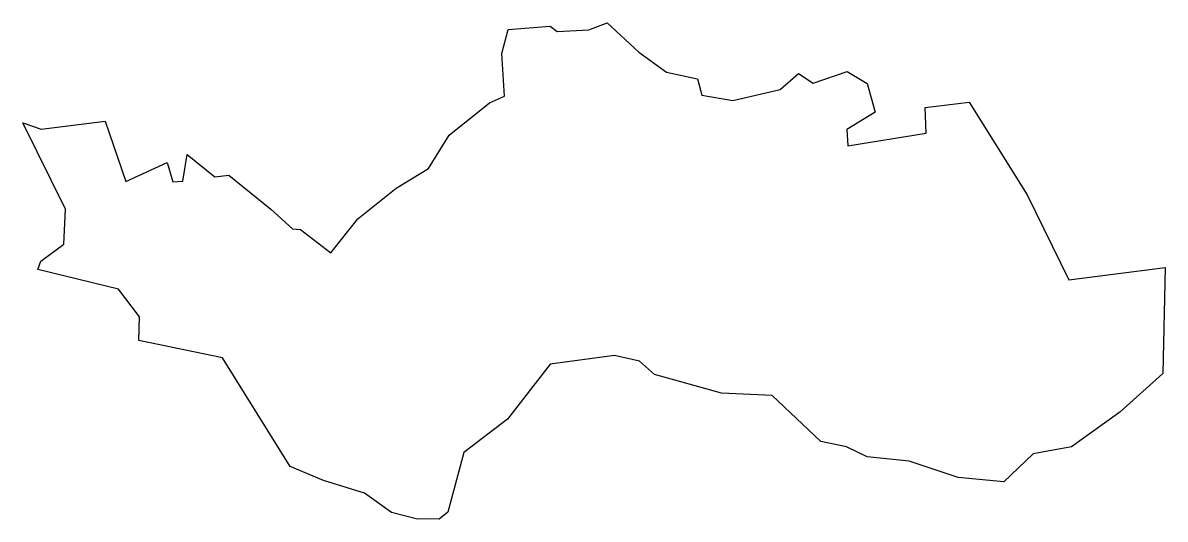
# Model space of a CAD drawing. Header units: metres. Extents: x 0 to 561379, y 0 to 4092696.
# Drawn here: x 73.3072 to 73.33497, y 16.88562 to 16.89768 of the extents above; entities that cross this region are included whole.
import ezdxf

# ---------------------------------------------------------------- set-up
doc = ezdxf.new("R2010")
doc.units = ezdxf.units.M
doc.layers.add('village', color=3, linetype='Continuous')

msp = doc.modelspace()

# ---------------------------------------------------------------- linework, layer by layer
at = {"layer": 'village', "color": 4}
msp.add_polyline3d([(73.327258, 16.894689, 0), (73.329161, 16.895, 0), (73.329133, 16.895622, 0), (73.330209, 16.895747, 0), (73.331614, 16.893495, 0), (73.332625, 16.891432, 0), (73.33497, 16.891728, 0), (73.334918, 16.889153, 0), (73.333871, 16.888215, 0), (73.332693, 16.887372, 0), (73.331762, 16.887199, 0), (73.33105, 16.886522, 0), (73.329938, 16.886631, 0), (73.328743, 16.887021, 0), (73.327726, 16.887126, 0), (73.327227, 16.88737, 0), (73.326598, 16.887506, 0), (73.325413, 16.888623, 0), (73.324187, 16.888676, 0), (73.322556, 16.889134, 0), (73.322187, 16.889456, 0), (73.321583, 16.88959, 0), (73.320015, 16.889378, 0), (73.318984, 16.888044, 0), (73.317921, 16.887234, 0), (73.317527, 16.885785, 0), (73.317319, 16.885615, 0), (73.316762, 16.885624, 0), (73.316164, 16.88578, 0), (73.315502, 16.88625, 0), (73.314511, 16.886554, 0), (73.313698, 16.886897, 0), (73.312049, 16.889532, 0), (73.310016, 16.889955, 0), (73.31003, 16.890536, 0), (73.309526, 16.891203, 0), (73.307559, 16.891682, 0), (73.307637, 16.891883, 0), (73.308196, 16.892302, 0), (73.308232, 16.893145, 0), (73.307198, 16.895245, 0), (73.30764, 16.895093, 0), (73.309197, 16.895284, 0), (73.309703, 16.89382, 0), (73.310709, 16.894283, 0), (73.310841, 16.893812, 0), (73.31109, 16.893828, 0), (73.311191, 16.894479, 0), (73.311865, 16.893933, 0), (73.312205, 16.893973, 0), (73.313231, 16.893152, 0), (73.31375, 16.892668, 0), (73.313947, 16.892656, 0), (73.314682, 16.892091, 0), (73.315343, 16.892915, 0), (73.316276, 16.893661, 0), (73.31706, 16.894134, 0), (73.317563, 16.894944, 0), (73.318544, 16.895734, 0), (73.318907, 16.895896, 0), (73.318842, 16.896932, 0), (73.318999, 16.897517, 0), (73.32002, 16.8976, 0), (73.320187, 16.897469, 0), (73.320958, 16.897506, 0), (73.321401, 16.897677, 0), (73.322173, 16.896961, 0), (73.322843, 16.896482, 0), (73.323597, 16.896315, 0), (73.323708, 16.895919, 0), (73.324458, 16.895793, 0), (73.325608, 16.896054, 0), (73.326053, 16.896443, 0), (73.326416, 16.896211, 0), (73.327236, 16.896493, 0), (73.327722, 16.8962, 0), (73.327922, 16.895507, 0), (73.327233, 16.895082, 0)], close=True, dxfattribs=at)
at = {"layer": 'village', "color": 1}
msp.add_polyline3d([(73.327258, 16.894689, 0), (73.329161, 16.895, 0), (73.329133, 16.895622, 0), (73.330209, 16.895747, 0), (73.331614, 16.893495, 0), (73.332625, 16.891432, 0), (73.33497, 16.891728, 0), (73.334918, 16.889153, 0), (73.333871, 16.888215, 0), (73.332693, 16.887372, 0), (73.331762, 16.887199, 0), (73.33105, 16.886522, 0), (73.329938, 16.886631, 0), (73.328743, 16.887021, 0), (73.327726, 16.887126, 0), (73.327227, 16.88737, 0), (73.326598, 16.887506, 0), (73.325413, 16.888623, 0), (73.324187, 16.888676, 0), (73.322556, 16.889134, 0), (73.322187, 16.889456, 0), (73.321583, 16.88959, 0), (73.320015, 16.889378, 0), (73.318984, 16.888044, 0), (73.317921, 16.887234, 0), (73.317527, 16.885785, 0), (73.317319, 16.885615, 0), (73.316762, 16.885624, 0), (73.316164, 16.88578, 0), (73.315502, 16.88625, 0), (73.314511, 16.886554, 0), (73.313698, 16.886897, 0), (73.312049, 16.889532, 0), (73.310016, 16.889955, 0), (73.31003, 16.890536, 0), (73.309526, 16.891203, 0), (73.307559, 16.891682, 0), (73.307637, 16.891883, 0), (73.308196, 16.892302, 0), (73.308232, 16.893145, 0), (73.307198, 16.895245, 0), (73.30764, 16.895093, 0), (73.309197, 16.895284, 0), (73.309703, 16.89382, 0), (73.310709, 16.894283, 0), (73.310841, 16.893812, 0), (73.31109, 16.893828, 0), (73.311191, 16.894479, 0), (73.311865, 16.893933, 0), (73.312205, 16.893973, 0), (73.313231, 16.893152, 0), (73.31375, 16.892668, 0), (73.313947, 16.892656, 0), (73.314682, 16.892091, 0), (73.315343, 16.892915, 0), (73.316276, 16.893661, 0), (73.31706, 16.894134, 0), (73.317563, 16.894944, 0), (73.318544, 16.895734, 0), (73.318907, 16.895896, 0), (73.318842, 16.896932, 0), (73.318999, 16.897517, 0), (73.32002, 16.8976, 0), (73.320187, 16.897469, 0), (73.320958, 16.897506, 0), (73.321401, 16.897677, 0), (73.322173, 16.896961, 0), (73.322843, 16.896482, 0), (73.323597, 16.896315, 0), (73.323708, 16.895919, 0), (73.324458, 16.895793, 0), (73.325608, 16.896054, 0), (73.326053, 16.896443, 0), (73.326416, 16.896211, 0), (73.327236, 16.896493, 0), (73.327722, 16.8962, 0), (73.327922, 16.895507, 0), (73.327233, 16.895082, 0)], close=True, dxfattribs=at)

doc.saveas('drawing.dxf')
